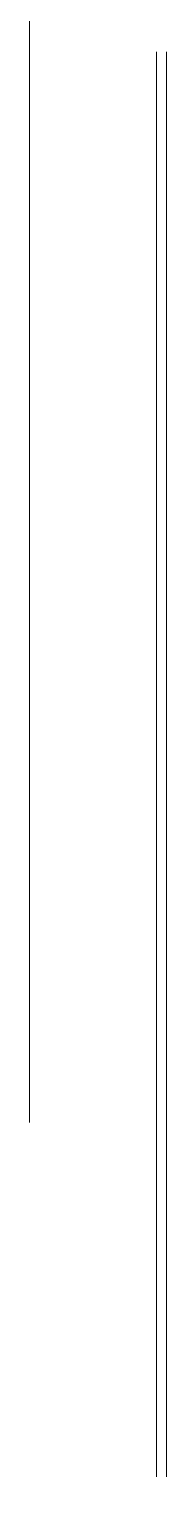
# Model space of a CAD drawing. Header units: millimetres. Extents: x -213547 to 415037, y -3642 to 106956.
# Drawn here: x 3775 to 3911, y 96827 to 98291 of the extents above; entities that cross this region are included whole.
import ezdxf

# ---------------------------------------------------------------- set-up
doc = ezdxf.new("R2010")
doc.units = ezdxf.units.MM
doc.linetypes.add('Осевая', pattern=[6350, 1270, -952.5, 3175, -952.5])
doc.layers.add('A-GLAZ-CWMG', color=7, linetype='Continuous', lineweight=9)
doc.layers.add('Оси-2', color=7, linetype='Осевая', lineweight=9)

# ---------------------------------------------------------------- blocks, each defined once
blk = doc.blocks.new('Прямоугольный импост - Импост структурный с накладкой - 170мм-23186685-Объем проектирования 1 этажа')
at = {"layer": 'A-GLAZ-CWMG'}
for p, q in [((3836.1, 17663.1), (3836.1, 19082.1)), ((3846.1, 17663.1), (3846.1, 19082.1))]:
    blk.add_line(p, q, dxfattribs=at)
blk = doc.blocks.new('1floor')
at = {"layer": 'Оси-2'}
blk.add_line((3710, 3093.7), (3710, 22398.1), dxfattribs=at)
at = {"layer": 'A-GLAZ-CWMG'}
blk.add_blockref('Прямоугольный импост - Импост структурный с накладкой - 170мм-23186685-Объем проектирования 1 этажа', (0, 0), dxfattribs=at)

msp = doc.modelspace()

# ---------------------------------------------------------------- block references
msp.add_blockref('1floor', (64.7, 79186.1))

doc.saveas('drawing.dxf')
